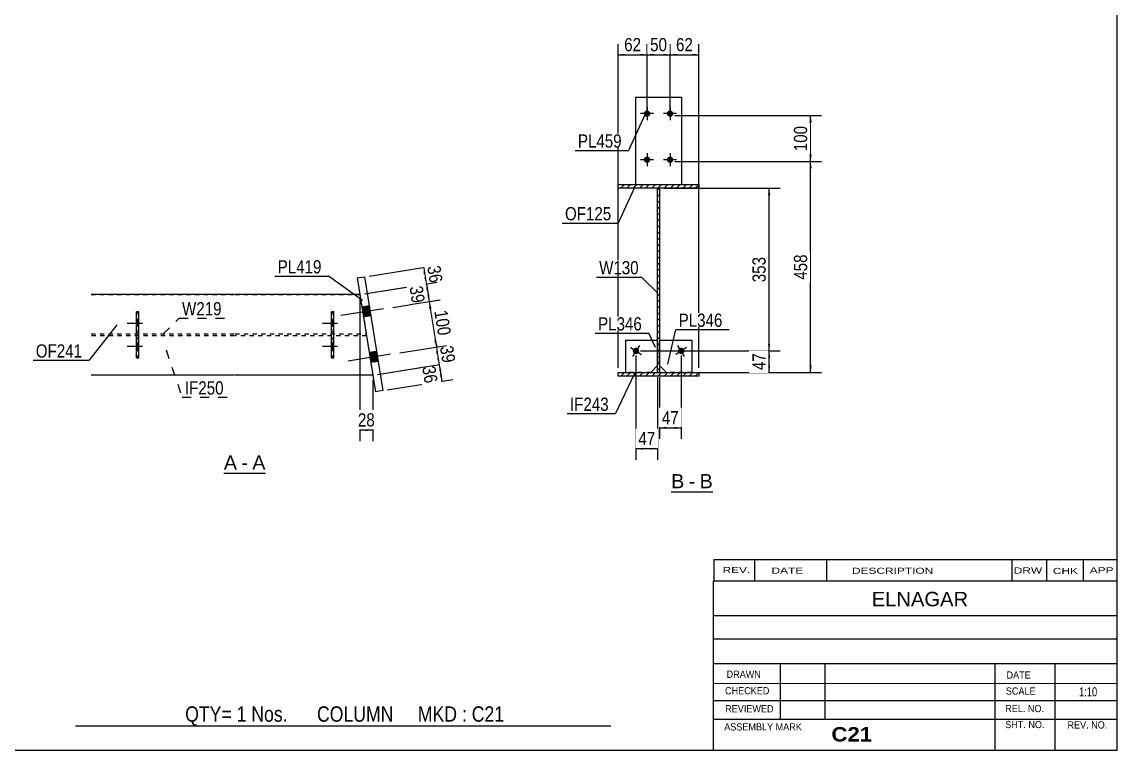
# Model space of a CAD drawing. Header units: millimetres. Extents: x -328 to 75, y -175 to 102.
# Drawn here: x -162.8 to 75, y -175.1 to -17 of the extents above; entities that cross this region are included whole.
import ezdxf

# ---------------------------------------------------------------- set-up
doc = ezdxf.new("R2010")
doc.units = ezdxf.units.MM
doc.linetypes.add('DXK_LINE_DOT1', pattern=[1.8814, 0.9407, -0.9407])
doc.linetypes.add('DXK_LINE_DOT2', pattern=[3.9198, 1.9599, -1.9599])
doc.styles.add('Arial', font='ARIAL.TTF', dxfattribs={"height": 0.2})
doc.styles.add('Arial Bold', font='ARIALBD.TTF', dxfattribs={"height": 0.2})
doc.styles.add('Arial Narrow', font='ARIALN.TTF', dxfattribs={"height": 0.2})

# ---------------------------------------------------------------- blocks, each defined once
blk = doc.blocks.new('Unknown-627316979-1209')
at = {"color": 5, "linetype": 'Continuous'}
for p, q in [((74.98, -175.09), (74.98, 101.91)), ((-325.02, -175.09), (74.98, -175.09))]:
    blk.add_line(p, q, dxfattribs=at)
blk = doc.blocks.new('Unknown-627316979-12 - 1853')
at = {"color": 7, "linetype": 'Continuous'}
blk.add_line((-118.92, -114.94), (-109.89, -114.94), dxfattribs=at)
at = {"color": 0, "linetype": 'Continuous'}
blk.add_wipeout([(-116.08, -114.19), (-116.08, -110.99), (-118.92, -110.99), (-118.92, -114.19)], dxfattribs=at)
blk.add_wipeout([(-113.7, -114.19), (-113.7, -110.99), (-115.12, -110.99), (-115.12, -114.19)], dxfattribs=at)
at = {"color": 96, "linetype": 'Continuous', "style": 'Arial'}
blk.add_text('A', height=3.06, dxfattribs=at).set_placement((-118.92, -114.19))
at = {"color": 0, "linetype": 'Continuous'}
blk.add_wipeout([(-109.89, -114.19), (-109.89, -110.99), (-112.74, -110.99), (-112.74, -114.19)], dxfattribs=at)
at = {"color": 96, "linetype": 'Continuous', "style": 'Arial'}
for s, p in [('A', (-112.74, -114.19)), ('-', (-115.12, -114.19))]:
    blk.add_text(s, height=3.06, dxfattribs=at).set_placement(p)
blk = doc.blocks.new('Unknown-627316979-13 - 2004')
at = {"color": 7, "linetype": 'Continuous'}
blk.add_line((-21.82, -118.99), (-12.79, -118.99), dxfattribs=at)
at = {"color": 0, "linetype": 'Continuous'}
blk.add_wipeout([(-18.98, -118.24), (-18.98, -115.04), (-21.82, -115.04), (-21.82, -118.24)], dxfattribs=at)
blk.add_wipeout([(-16.59, -118.24), (-16.59, -115.04), (-18.02, -115.04), (-18.02, -118.24)], dxfattribs=at)
at = {"color": 96, "linetype": 'Continuous', "style": 'Arial'}
blk.add_text('B', height=3.06, dxfattribs=at).set_placement((-21.82, -118.24))
at = {"color": 0, "linetype": 'Continuous'}
blk.add_wipeout([(-12.79, -118.24), (-12.79, -115.04), (-15.63, -115.04), (-15.63, -118.24)], dxfattribs=at)
at = {"color": 96, "linetype": 'Continuous', "style": 'Arial'}
for s, p in [('B', (-15.63, -118.24)), ('-', (-18.02, -118.24))]:
    blk.add_text(s, height=3.06, dxfattribs=at).set_placement(p)
blk = doc.blocks.new('Bolt-627316979-1857 - 1853')
at = {"linetype": 'Continuous'}
for points in [[(-137.37, -83.15), (-137.37, -81.75), (-137.87, -81.75), (-137.87, -83.15)], [(-137.37, -88.15), (-137.37, -86.75), (-137.87, -86.75), (-137.87, -88.15)]]:
    blk.add_hatch(color=3, dxfattribs=at).paths.add_polyline_path(points)
at = {"color": 3, "linetype": 'Continuous'}
for p, q in [((-136.57, -82.45), (-139.87, -82.45)), ((-137.37, -81.75), (-137.87, -81.75)), ((-137.37, -83.15), (-137.87, -83.15)), ((-136.57, -87.45), (-139.87, -87.45)), ((-137.37, -86.75), (-137.87, -86.75)), ((-137.37, -88.15), (-137.87, -88.15))]:
    blk.add_line(p, q, dxfattribs=at)
blk = doc.blocks.new('Bolt-627316979-1867 - 1853')
at = {"linetype": 'Continuous'}
for points in [[(-88.94, -78.92), (-88.6, -81.09), (-87.02, -80.84), (-87.36, -78.67)], [(-88.94, -78.92), (-88.6, -81.09), (-87.02, -80.84), (-87.36, -78.67)], [(-88.94, -78.92), (-88.6, -81.09), (-87.02, -80.84), (-87.36, -78.67)], [(-88.94, -78.92), (-88.6, -81.09), (-87.02, -80.84), (-87.36, -78.67)], [(-87.37, -88.8), (-87.03, -90.97), (-85.45, -90.72), (-85.79, -88.55)], [(-87.37, -88.8), (-87.03, -90.97), (-85.45, -90.72), (-85.79, -88.55)], [(-87.37, -88.8), (-87.03, -90.97), (-85.45, -90.72), (-85.79, -88.55)], [(-87.37, -88.8), (-87.03, -90.97), (-85.45, -90.72), (-85.79, -88.55)]]:
    blk.add_hatch(color=3, dxfattribs=at).paths.add_polyline_path(points)
at = {"color": 3, "linetype": 'Continuous'}
for p, q in [((-84.28, -79.3), (-93.51, -80.76)), ((-84.28, -79.3), (-93.51, -80.76)), ((-84.28, -79.3), (-93.51, -80.76)), ((-84.28, -79.3), (-93.51, -80.76)), ((-87.36, -78.67), (-88.94, -78.92)), ((-87.36, -78.67), (-88.94, -78.92)), ((-87.36, -78.67), (-88.94, -78.92)), ((-87.36, -78.67), (-88.94, -78.92)), ((-87.02, -80.84), (-88.6, -81.09)), ((-87.02, -80.84), (-88.6, -81.09)), ((-87.02, -80.84), (-88.6, -81.09)), ((-87.02, -80.84), (-88.6, -81.09)), ((-82.71, -89.17), (-91.94, -90.64)), ((-82.71, -89.17), (-91.94, -90.64)), ((-82.71, -89.17), (-91.94, -90.64)), ((-82.71, -89.17), (-91.94, -90.64)), ((-85.79, -88.55), (-87.37, -88.8)), ((-85.79, -88.55), (-87.37, -88.8)), ((-85.79, -88.55), (-87.37, -88.8)), ((-85.79, -88.55), (-87.37, -88.8)), ((-85.45, -90.72), (-87.03, -90.97)), ((-85.45, -90.72), (-87.03, -90.97)), ((-85.45, -90.72), (-87.03, -90.97)), ((-85.45, -90.72), (-87.03, -90.97))]:
    blk.add_line(p, q, dxfattribs=at)
blk = doc.blocks.new('Part-627316979-1871 - 1853')
at = {"linetype": 'Continuous'}
h = blk.add_hatch(dxfattribs=at)
h.set_pattern_fill('', scale=0.3, style=0, pattern_type=0)
h.set_pattern_definition([(45, (-137.3667, -79.9465), (-0.67352, 0.67352), [])])
h.paths.add_polyline_path([(-137.37, -89.95), (-137.37, -79.95), (-137.87, -79.95), (-137.87, -89.95)])
at = {"color": 7, "linetype": 'DXK_LINE_DOT1'}
for p, q in [((-137.37, -79.95), (-137.87, -79.95)), ((-137.87, -79.95), (-137.87, -89.95)), ((-137.37, -89.95), (-137.37, -79.95)), ((-137.87, -89.95), (-137.37, -89.95))]:
    blk.add_line(p, q, dxfattribs=at)
at = {"color": 2, "linetype": 'Continuous'}
for p, q in [((-137.87, -89.95), (-137.87, -79.95)), ((-137.37, -79.95), (-137.87, -79.95)), ((-137.37, -89.95), (-137.37, -79.95)), ((-137.87, -89.95), (-137.37, -89.95))]:
    blk.add_line(p, q, dxfattribs=at)
blk = doc.blocks.new('Part-627316979-1885 - 1853')
at = {"color": 2, "linetype": 'Continuous'}
for p, q in [((-89.95, -72.6), (-88.37, -72.35)), ((-89.95, -72.6), (-86.02, -97.29)), ((-88.37, -72.35), (-84.44, -97.04)), ((-84.44, -97.04), (-86.02, -97.29))]:
    blk.add_line(p, q, dxfattribs=at)
blk = doc.blocks.new('Part-627316979-1890 - 1853')
at = {"color": 7, "linetype": 'DXK_LINE_DOT1'}
for p, q in [((-147.69, -76.2), (-116.57, -76.2)), ((-116.47, -76.2), (-89.37, -76.2)), ((-89.37, -76.2), (-86.59, -93.7)), ((-116.57, -93.7), (-147.69, -93.7)), ((-86.59, -93.7), (-116.47, -93.7))]:
    blk.add_line(p, q, dxfattribs=at)
blk = doc.blocks.new('Part-627316979-1897 - 1853')
at = {"color": 7, "linetype": 'DXK_LINE_DOT1'}
for p, q in [((-147.69, -84.75), (-116.57, -84.75)), ((-116.57, -85.15), (-147.69, -85.15)), ((-116.47, -84.75), (-88.02, -84.75)), ((-87.95, -85.15), (-116.47, -85.15))]:
    blk.add_line(p, q, dxfattribs=at)
blk = doc.blocks.new('Part-627316979-1902 - 1853')
at = {"color": 2, "linetype": 'Continuous'}
for p, q in [((-116.57, -76.2), (-147.69, -76.2)), ((-89.37, -76.2), (-116.47, -76.2)), ((-116.57, -93.7), (-147.69, -93.7)), ((-86.59, -93.7), (-116.47, -93.7))]:
    blk.add_line(p, q, dxfattribs=at)
blk = doc.blocks.new('Part-627316979-3347 - 1853')
at = {"linetype": 'Continuous'}
h = blk.add_hatch(dxfattribs=at)
h.set_pattern_fill('', scale=0.3, style=0, pattern_type=0)
h.set_pattern_definition([(45, (-95.0167, -79.9465), (-0.67352, 0.67352), [])])
h.paths.add_polyline_path([(-95.02, -89.95), (-95.02, -79.95), (-95.52, -79.95), (-95.52, -89.95)])
at = {"color": 7, "linetype": 'DXK_LINE_DOT1'}
for p, q in [((-95.02, -79.95), (-95.52, -79.95)), ((-95.52, -79.95), (-95.52, -89.95)), ((-95.02, -89.95), (-95.02, -79.95)), ((-95.52, -89.95), (-95.02, -89.95))]:
    blk.add_line(p, q, dxfattribs=at)
at = {"color": 2, "linetype": 'Continuous'}
for p, q in [((-95.52, -89.95), (-95.52, -79.95)), ((-95.02, -79.95), (-95.52, -79.95)), ((-95.02, -89.95), (-95.02, -79.95)), ((-95.52, -89.95), (-95.02, -89.95))]:
    blk.add_line(p, q, dxfattribs=at)
blk = doc.blocks.new('Bolt-627316979-3349 - 1853')
at = {"linetype": 'Continuous'}
for points in [[(-95.02, -83.15), (-95.02, -81.75), (-95.52, -81.75), (-95.52, -83.15)], [(-95.02, -88.15), (-95.02, -86.75), (-95.52, -86.75), (-95.52, -88.15)]]:
    blk.add_hatch(color=3, dxfattribs=at).paths.add_polyline_path(points)
at = {"color": 3, "linetype": 'Continuous'}
for p, q in [((-94.22, -82.45), (-97.52, -82.45)), ((-95.02, -81.75), (-95.52, -81.75)), ((-95.02, -83.15), (-95.52, -83.15)), ((-94.22, -87.45), (-97.52, -87.45)), ((-95.02, -86.75), (-95.52, -86.75)), ((-95.02, -88.15), (-95.52, -88.15))]:
    blk.add_line(p, q, dxfattribs=at)
blk = doc.blocks.new('Part-627316979-2024 - 2004')
at = {"linetype": 'Continuous'}
h = blk.add_hatch(dxfattribs=at)
h.set_pattern_fill('', scale=0.3, style=0, pattern_type=0)
h.set_pattern_definition([(45, (-24.3523, -53.1248), (-0.67352, 0.67352), [])])
h.paths.add_polyline_path([(-24.35, -93.12), (-24.35, -53.12), (-24.75, -53.12), (-24.75, -93.12)])
at = {"color": 2, "linetype": 'Continuous'}
for p, q in [((-24.75, -93.12), (-24.75, -53.12)), ((-24.75, -53.12), (-24.35, -53.12)), ((-24.35, -53.12), (-24.35, -93.12)), ((-24.35, -93.12), (-24.75, -93.12))]:
    blk.add_line(p, q, dxfattribs=at)
blk = doc.blocks.new('Bolt-627316979-2014 - 2004')
at = {"linetype": 'Continuous'}
for points in [[(-26.35, -36.92, -1), (-27.75, -36.92, -1)], [(-21.35, -36.92, -1), (-22.75, -36.92, -1)], [(-26.35, -46.92, -1), (-27.75, -46.92, -1)], [(-21.35, -46.92, -1), (-22.75, -46.92, -1)]]:
    blk.add_hatch(color=3, dxfattribs=at).paths.add_polyline_path(points)
at = {"color": 3, "linetype": 'Continuous'}
for p, q in [((-27.05, -35.52), (-27.05, -38.32)), ((-22.05, -35.52), (-22.05, -38.32)), ((-25.65, -36.92), (-28.45, -36.92)), ((-20.65, -36.92), (-23.45, -36.92)), ((-25.65, -46.92), (-28.45, -46.92)), ((-27.05, -45.52), (-27.05, -48.32)), ((-20.65, -46.92), (-23.45, -46.92)), ((-22.05, -45.52), (-22.05, -48.32))]:
    blk.add_line(p, q, dxfattribs=at)
blk = doc.blocks.new('Bolt-627316979-2012 - 2004')
at = {"linetype": 'Continuous'}
blk.add_hatch(color=3, dxfattribs=at).paths.add_polyline_path([(-19.28, -89.02, -1), (-20.03, -87.83, -1)])
at = {"color": 3, "linetype": 'Continuous'}
for p, q in [((-18.47, -87.67), (-20.83, -89.18)), ((-18.9, -89.61), (-20.4, -87.24))]:
    blk.add_line(p, q, dxfattribs=at)
blk = doc.blocks.new('Bolt-627316979-2013 - 2004')
at = {"linetype": 'Continuous'}
blk.add_hatch(color=3, dxfattribs=at).paths.add_polyline_path([(-29.08, -87.83, -1), (-29.83, -89.02, -1)])
at = {"color": 3, "linetype": 'Continuous'}
for p, q in [((-30.63, -87.67), (-28.27, -89.18)), ((-28.7, -87.24), (-30.2, -89.61))]:
    blk.add_line(p, q, dxfattribs=at)
blk = doc.blocks.new('Part-627316979-2051 - 2004')
at = {"color": 2, "linetype": 'Continuous'}
for p, q in [((-24.35, -86.12), (-17.35, -86.12)), ((-17.35, -86.12), (-17.35, -93.12)), ((-22.85, -93.12), (-24.35, -91.62))]:
    blk.add_line(p, q, dxfattribs=at)
at = {"color": 7, "linetype": 'DXK_LINE_DOT1'}
for p, q in [((-24.35, -91.62), (-24.35, -86.12)), ((-17.35, -93.12), (-22.85, -93.12))]:
    blk.add_line(p, q, dxfattribs=at)
blk = doc.blocks.new('Part-627316979-2056 - 2004')
at = {"color": 2, "linetype": 'Continuous'}
for p, q in [((-31.75, -86.12), (-24.75, -86.12)), ((-31.75, -86.12), (-31.75, -93.12)), ((-24.75, -91.62), (-26.25, -93.12))]:
    blk.add_line(p, q, dxfattribs=at)
at = {"color": 7, "linetype": 'DXK_LINE_DOT1'}
for p, q in [((-24.75, -86.12), (-24.75, -91.62)), ((-26.25, -93.12), (-31.75, -93.12))]:
    blk.add_line(p, q, dxfattribs=at)
blk = doc.blocks.new('Part-627316979-2061 - 2004')
at = {"color": 2, "linetype": 'Continuous'}
for p, q in [((-29.55, -33.32), (-19.55, -33.32)), ((-29.55, -33.32), (-29.55, -52.32)), ((-19.55, -33.32), (-19.55, -52.32))]:
    blk.add_line(p, q, dxfattribs=at)
at = {"color": 7, "linetype": 'DXK_LINE_DOT1'}
blk.add_line((-29.55, -52.32), (-19.55, -52.32), dxfattribs=at)
blk = doc.blocks.new('Part-627316979-2073 - 2004')
at = {"linetype": 'Continuous'}
h = blk.add_hatch(dxfattribs=at)
h.set_pattern_fill('', scale=0.3, style=0, pattern_type=0)
h.set_pattern_definition([(45, (-15.8023, -93.1248), (-0.67352, 0.67352), [])])
h.paths.add_polyline_path([(-15.8, -93.92), (-15.8, -93.12), (-33.3, -93.12), (-33.3, -93.92)])
at = {"color": 2, "linetype": 'Continuous'}
for p, q in [((-33.3, -93.92), (-33.3, -93.12)), ((-33.3, -93.12), (-15.8, -93.12)), ((-15.8, -93.92), (-33.3, -93.92)), ((-15.8, -93.12), (-15.8, -93.92))]:
    blk.add_line(p, q, dxfattribs=at)
blk = doc.blocks.new('Part-627316979-2081 - 2004')
at = {"linetype": 'Continuous'}
h = blk.add_hatch(dxfattribs=at)
h.set_pattern_fill('', scale=0.3, style=0, pattern_type=0)
h.set_pattern_definition([(45, (-15.8023, -52.3248), (-0.67352, 0.67352), [])])
h.paths.add_polyline_path([(-15.8, -53.12), (-15.8, -52.32), (-33.3, -52.32), (-33.3, -53.12)])
at = {"color": 2, "linetype": 'Continuous'}
for p, q in [((-33.3, -53.12), (-33.3, -52.32)), ((-33.3, -52.32), (-15.8, -52.32)), ((-15.8, -53.12), (-33.3, -53.12)), ((-15.8, -52.32), (-15.8, -53.12))]:
    blk.add_line(p, q, dxfattribs=at)
blk = doc.blocks.new('StraightDimension-627316979-1913 - 1853')
at = {"linetype": 'Continuous'}
for points in [[(-72.18, -92.92), (-72.17, -91.4), (-71.68, -92.84)], [(-71.58, -93.48), (-71.59, -95), (-72.08, -93.56)]]:
    blk.add_hatch(color=7, dxfattribs=at).paths.add_polyline_path(points)
at = {"color": 7, "linetype": 'Continuous'}
for p, q in [((-85.6, -93.54), (-69.8, -91.03)), ((-72.17, -91.4), (-71.59, -95)), ((-83.45, -96.88), (-69.22, -94.62))]:
    blk.add_line(p, q, dxfattribs=at)
at = {"color": 0}
blk.add_wipeout([(-75.8, -96.28), (-71.65, -95.62), (-72.41, -90.83), (-76.56, -91.49)], dxfattribs=at)
at = {"color": 3, "style": 'Arial Narrow'}
blk.add_text('36', height=2.863, rotation=-80.9647, dxfattribs=at).set_placement((-75.87, -91.98))
blk = doc.blocks.new('StraightDimension-627316979-1936 - 1853')
at = {"linetype": 'Continuous'}
for points in [[(-72.78, -89.11), (-72.77, -87.59), (-72.29, -89.03)], [(-72.16, -89.88), (-72.17, -91.4), (-72.65, -89.96)]]:
    blk.add_hatch(color=7, dxfattribs=at).paths.add_polyline_path(points)
at = {"color": 7, "linetype": 'Continuous'}
for p, q in [((-80.68, -88.85), (-70.55, -87.24)), ((-72.77, -87.59), (-72.17, -91.4)), ((-85.6, -93.54), (-69.94, -91.05))]:
    blk.add_line(p, q, dxfattribs=at)
at = {"color": 0}
blk.add_wipeout([(-71.94, -91.87), (-67.79, -91.21), (-68.55, -86.42), (-72.7, -87.08)], dxfattribs=at)
at = {"color": 3, "style": 'Arial Narrow'}
blk.add_text('39', height=2.863, rotation=-80.9647, dxfattribs=at).set_placement((-72.02, -87.57))
blk = doc.blocks.new('StraightDimension-627316979-1955 - 1853')
at = {"linetype": 'Continuous'}
for points in [[(-75.53, -71.83), (-75.52, -70.31), (-75.04, -71.75)], [(-74.94, -72.38), (-74.95, -73.9), (-75.43, -72.46)]]:
    blk.add_hatch(color=7, dxfattribs=at).paths.add_polyline_path(points)
at = {"color": 7, "linetype": 'Continuous'}
for p, q in [((-87.38, -72.19), (-73.3, -69.95)), ((-75.52, -70.31), (-74.95, -73.9)), ((-88.39, -76.04), (-72.73, -73.55))]:
    blk.add_line(p, q, dxfattribs=at)
at = {"color": 0}
blk.add_wipeout([(-74.71, -74.48), (-70.56, -73.82), (-71.32, -69.02), (-75.47, -69.68)], dxfattribs=at)
at = {"color": 3, "style": 'Arial Narrow'}
blk.add_text('36', height=2.863, rotation=-80.9647, dxfattribs=at).set_placement((-74.78, -70.18))
blk = doc.blocks.new('StraightDimension-627316979-1979 - 1853')
at = {"linetype": 'Continuous'}
for points in [[(-74.96, -75.42), (-74.95, -73.9), (-74.47, -75.34)], [(-74.33, -76.19), (-74.34, -77.71), (-74.83, -76.27)]]:
    blk.add_hatch(color=7, dxfattribs=at).paths.add_polyline_path(points)
at = {"color": 7, "linetype": 'Continuous'}
for p, q in [((-88.39, -76.04), (-72.58, -73.53)), ((-74.95, -73.9), (-74.34, -77.71)), ((-82.25, -78.97), (-71.97, -77.34))]:
    blk.add_line(p, q, dxfattribs=at)
at = {"color": 0}
blk.add_wipeout([(-78.56, -78.89), (-74.41, -78.23), (-75.18, -73.43), (-79.32, -74.09)], dxfattribs=at)
at = {"color": 3, "style": 'Arial Narrow'}
blk.add_text('39', height=2.863, rotation=-80.9647, dxfattribs=at).set_placement((-78.64, -74.59))
blk = doc.blocks.new('StraightDimension-627316979-3165 - 1853')
at = {"linetype": 'Continuous'}
for points in [[(-74.35, -79.24), (-74.34, -77.71), (-73.86, -79.16)], [(-72.76, -86.07), (-72.77, -87.59), (-73.26, -86.15)]]:
    blk.add_hatch(color=7, dxfattribs=at).paths.add_polyline_path(points)
at = {"color": 7, "linetype": 'Continuous'}
for p, q in [((-82.25, -78.97), (-72.12, -77.36)), ((-74.34, -77.71), (-72.77, -87.59)), ((-80.68, -88.85), (-70.55, -87.24))]:
    blk.add_line(p, q, dxfattribs=at)
at = {"color": 0}
blk.add_wipeout([(-72.88, -85.93), (-68.74, -85.27), (-69.79, -78.67), (-73.93, -79.33)], dxfattribs=at)
at = {"color": 3, "style": 'Arial Narrow'}
blk.add_text('100', height=2.863, rotation=-80.9647, dxfattribs=at).set_placement((-73.25, -79.83))
blk = doc.blocks.new('StraightDimension-627316979-4795 - 1853')
at = {"linetype": 'Continuous'}
for points in [[(-87.87, -105.84), (-89.37, -105.59), (-87.87, -105.34)], [(-88.09, -105.34), (-86.59, -105.59), (-88.09, -105.84)]]:
    blk.add_hatch(color=7, dxfattribs=at).paths.add_polyline_path(points)
at = {"color": 7, "linetype": 'Continuous'}
for p, q in [((-89.37, -77.2), (-89.37, -107.99)), ((-86.59, -94.7), (-86.59, -107.99)), ((-89.37, -105.59), (-86.59, -105.59))]:
    blk.add_line(p, q, dxfattribs=at)
at = {"color": 0}
blk.add_wipeout([(-85.56, -105.44), (-85.56, -101.24), (-90.41, -101.24), (-90.41, -105.44)], dxfattribs=at)
at = {"color": 3, "style": 'Arial Narrow'}
blk.add_text('28', height=2.863, dxfattribs=at).set_placement((-89.81, -104.84))
blk = doc.blocks.new('StraightDimension-627316979-2105 - 2004')
at = {"linetype": 'Continuous'}
for points in [[(-20.55, -24.37), (-22.05, -24.12), (-20.55, -23.87)], [(-17.3, -23.87), (-15.8, -24.12), (-17.3, -24.37)]]:
    blk.add_hatch(color=7, dxfattribs=at).paths.add_polyline_path(points)
at = {"color": 7, "linetype": 'Continuous'}
for p, q in [((-22.05, -36.32), (-22.05, -21.87)), ((-15.8, -92.12), (-15.8, -21.87)), ((-22.05, -24.12), (-15.8, -24.12))]:
    blk.add_line(p, q, dxfattribs=at)
at = {"color": 0}
blk.add_wipeout([(-16.5, -23.97), (-16.5, -19.77), (-21.36, -19.77), (-21.36, -23.97)], dxfattribs=at)
at = {"color": 3, "style": 'Arial Narrow'}
blk.add_text('62', height=2.863, dxfattribs=at).set_placement((-20.76, -23.37))
blk = doc.blocks.new('StraightDimension-627316979-2116 - 2004')
at = {"linetype": 'Continuous'}
for points in [[(-27.95, -109.89), (-29.45, -109.64), (-27.95, -109.39)], [(-26.25, -109.39), (-24.75, -109.64), (-26.25, -109.89)]]:
    blk.add_hatch(color=7, dxfattribs=at).paths.add_polyline_path(points)
at = {"color": 7, "linetype": 'Continuous'}
for p, q in [((-29.45, -89.42), (-29.45, -112.04)), ((-24.75, -94.12), (-24.75, -112.04)), ((-29.45, -109.64), (-24.75, -109.64))]:
    blk.add_line(p, q, dxfattribs=at)
at = {"color": 0}
blk.add_wipeout([(-24.67, -109.49), (-24.67, -105.29), (-29.53, -105.29), (-29.53, -109.49)], dxfattribs=at)
at = {"color": 3, "style": 'Arial Narrow'}
blk.add_text('47', height=2.863, dxfattribs=at).set_placement((-28.93, -108.89))
blk = doc.blocks.new('StraightDimension-627316979-2133 - 2004')
at = {"linetype": 'Continuous'}
for points in [[(-22.85, -105.37), (-24.35, -105.12), (-22.85, -104.87)], [(-21.15, -104.87), (-19.65, -105.12), (-21.15, -105.37)]]:
    blk.add_hatch(color=7, dxfattribs=at).paths.add_polyline_path(points)
at = {"color": 7, "linetype": 'Continuous'}
for p, q in [((-19.65, -89.42), (-19.65, -107.52)), ((-24.35, -94.12), (-24.35, -107.52)), ((-24.35, -105.12), (-19.65, -105.12))]:
    blk.add_line(p, q, dxfattribs=at)
at = {"color": 0}
blk.add_wipeout([(-19.57, -104.97), (-19.57, -100.77), (-24.43, -100.77), (-24.43, -104.97)], dxfattribs=at)
at = {"color": 3, "style": 'Arial Narrow'}
blk.add_text('47', height=2.863, dxfattribs=at).set_placement((-23.83, -104.37))
blk = doc.blocks.new('StraightDimension-627316979-2149 - 2004')
at = {"linetype": 'Continuous'}
for points in [[(8.2, -48.82), (8.45, -47.32), (8.7, -48.82)], [(8.7, -91.62), (8.45, -93.12), (8.2, -91.62)]]:
    blk.add_hatch(color=7, dxfattribs=at).paths.add_polyline_path(points)
at = {"color": 7, "linetype": 'Continuous'}
for p, q in [((-21.05, -47.32), (10.85, -47.32)), ((8.45, -93.12), (8.45, -47.32)), ((-14.8, -93.12), (10.85, -93.12))]:
    blk.add_line(p, q, dxfattribs=at)
at = {"color": 0}
blk.add_wipeout([(8.3, -66.88), (4.1, -66.88), (4.1, -73.57), (8.3, -73.57)], dxfattribs=at)
at = {"color": 3, "style": 'Arial Narrow'}
blk.add_text('458', height=2.863, rotation=90.0002, dxfattribs=at).set_placement((7.7, -72.97))
blk = doc.blocks.new('StraightDimension-627316979-2085 - 2004')
at = {"linetype": 'Continuous'}
for points in [[(-31.8, -24.37), (-33.3, -24.12), (-31.8, -23.87)], [(-28.55, -23.87), (-27.05, -24.12), (-28.55, -24.37)]]:
    blk.add_hatch(color=7, dxfattribs=at).paths.add_polyline_path(points)
at = {"color": 7, "linetype": 'Continuous'}
for p, q in [((-33.3, -92.12), (-33.3, -21.87)), ((-27.05, -36.32), (-27.05, -21.87)), ((-33.3, -24.12), (-27.05, -24.12))]:
    blk.add_line(p, q, dxfattribs=at)
at = {"color": 0}
blk.add_wipeout([(-27.75, -23.97), (-27.75, -19.77), (-32.61, -19.77), (-32.61, -23.97)], dxfattribs=at)
at = {"color": 3, "style": 'Arial Narrow'}
blk.add_text('62', height=2.863, dxfattribs=at).set_placement((-32.01, -23.37))
blk = doc.blocks.new('StraightDimension-627316979-2159 - 2004')
at = {"linetype": 'Continuous'}
for points in [[(8.2, -38.82), (8.45, -37.32), (8.7, -38.82)], [(8.7, -45.82), (8.45, -47.32), (8.2, -45.82)]]:
    blk.add_hatch(color=7, dxfattribs=at).paths.add_polyline_path(points)
at = {"color": 7, "linetype": 'Continuous'}
for p, q in [((-21.05, -37.32), (10.85, -37.32)), ((8.45, -47.32), (8.45, -37.32)), ((-21.05, -47.32), (10.85, -47.32))]:
    blk.add_line(p, q, dxfattribs=at)
at = {"color": 0}
blk.add_wipeout([(8.3, -38.98), (4.1, -38.98), (4.1, -45.67), (8.3, -45.67)], dxfattribs=at)
at = {"color": 3, "style": 'Arial Narrow'}
blk.add_text('100', height=2.863, rotation=90.0002, dxfattribs=at).set_placement((7.7, -45.07))
blk = doc.blocks.new('StraightDimension-627316979-2095 - 2004')
at = {"linetype": 'Continuous'}
for points in [[(-25.55, -24.37), (-27.05, -24.12), (-25.55, -23.87)], [(-23.55, -23.87), (-22.05, -24.12), (-23.55, -24.37)]]:
    blk.add_hatch(color=7, dxfattribs=at).paths.add_polyline_path(points)
at = {"color": 7, "linetype": 'Continuous'}
for p, q in [((-27.05, -36.32), (-27.05, -21.87)), ((-22.05, -36.32), (-22.05, -21.87)), ((-27.05, -24.12), (-22.05, -24.12))]:
    blk.add_line(p, q, dxfattribs=at)
at = {"color": 0}
blk.add_wipeout([(-22.12, -23.97), (-22.12, -19.77), (-26.98, -19.77), (-26.98, -23.97)], dxfattribs=at)
at = {"color": 3, "style": 'Arial Narrow'}
blk.add_text('50', height=2.863, dxfattribs=at).set_placement((-26.38, -23.37))
blk = doc.blocks.new('StraightDimension-627316979-2170 - 2004')
at = {"linetype": 'Continuous'}
for points in [[(-0.8, -54.62), (-0.55, -53.12), (-0.3, -54.62)], [(-0.3, -86.92), (-0.55, -88.42), (-0.8, -86.92)]]:
    blk.add_hatch(color=7, dxfattribs=at).paths.add_polyline_path(points)
at = {"color": 7, "linetype": 'Continuous'}
for p, q in [((-23.35, -53.12), (1.85, -53.12)), ((-0.55, -88.42), (-0.55, -53.12)), ((-28.45, -88.42), (1.85, -88.42))]:
    blk.add_line(p, q, dxfattribs=at)
at = {"color": 0}
blk.add_wipeout([(-0.7, -67.43), (-4.9, -67.43), (-4.9, -74.12), (-0.7, -74.12)], dxfattribs=at)
at = {"color": 3, "style": 'Arial Narrow'}
blk.add_text('353', height=2.863, rotation=90.0002, dxfattribs=at).set_placement((-1.3, -73.52))
blk = doc.blocks.new('StraightDimension-627316979-2186 - 2004')
at = {"linetype": 'Continuous'}
for points in [[(-0.8, -89.92), (-0.55, -88.42), (-0.3, -89.92)], [(-0.3, -91.62), (-0.55, -93.12), (-0.8, -91.62)]]:
    blk.add_hatch(color=7, dxfattribs=at).paths.add_polyline_path(points)
at = {"color": 7, "linetype": 'Continuous'}
for p, q in [((-28.45, -88.42), (1.85, -88.42)), ((-0.55, -93.12), (-0.55, -88.42)), ((-23.35, -93.12), (1.85, -93.12))]:
    blk.add_line(p, q, dxfattribs=at)
at = {"color": 0}
blk.add_wipeout([(-0.7, -88.35), (-4.9, -88.35), (-4.9, -93.2), (-0.7, -93.2)], dxfattribs=at)
at = {"color": 3, "style": 'Arial Narrow'}
blk.add_text('47', height=2.863, rotation=90.0002, dxfattribs=at).set_placement((-1.3, -92.6))
blk = doc.blocks.new('CBS_CALLOFF-627316979-4827')
at = {"color": 7, "linetype": 'Continuous'}
blk.add_line((-151.14, -169.82), (-34.91, -169.84), dxfattribs=at)
at = {"color": 3, "linetype": 'Continuous', "style": 'Arial Narrow'}
blk.add_text('QTY= 1 Nos.      COLUMN     MKD : C21', height=3.3405, dxfattribs=at).set_placement((-127.31, -168.93))
blk = doc.blocks.new('CBS_NAME_BLOG-627316979-4828')
at = {"color": 7, "linetype": 'Continuous'}
for p, q in [((-12.61, -138.34), (74.91, -138.34)), ((-12.61, -175.05), (-12.61, -138.34)), ((-12.61, -145.88), (74.91, -145.88)), ((-12.53, -150.93), (74.98, -150.93)), ((-12.61, -156.3), (74.91, -156.3)), ((1.92, -168.41), (1.92, -156.31)), ((11.6, -168.38), (11.6, -156.31)), ((48.52, -175.05), (48.52, -156.32)), ((61.57, -175.05), (61.57, -156.31)), ((-12.6, -160.6), (74.98, -160.58)), ((-12.61, -164.35), (74.91, -164.35)), ((-12.61, -168.39), (74.91, -168.39)), ((-12.61, -175.09), (74.98, -175.09))]:
    blk.add_line(p, q, dxfattribs=at)
at = {"color": 3, "linetype": 'Continuous', "style": 'Arial'}
blk.add_text('ELNAGAR', height=3.133, dxfattribs=at).set_placement((21.72, -143.87))
at = {"color": 3, "linetype": 'Continuous'}
for s, height, style, width, p in [('DRAWN', 1.566, 'Arial', 0.9, (-9.78, -159.41)), ('DATE', 1.566, 'Arial', 0.9, (50.99, -159.57)), ('CHECKED', 1.566, 'Arial', 0.9, (-10.12, -162.98)), ('SCALE', 1.566, 'Arial', 0.9, (50.84, -163.05)), ('1:10', 1.957, 'Arial Narrow', 0.9, (66.73, -163.41)), ('REVIEWED', 1.566, 'Arial', 0.9, (-10.09, -166.9)), ('REL. NO.', 1.566, 'Arial', 0.9, (50.7, -166.85)), ('SHT. NO.', 1.566, 'Arial', 0.9, (50.69, -170.32)), ('ASSEMBLY MARK', 1.5663, 'Arial', 0.9, (-10.3, -170.83)), ('C21', 3.131, 'Arial Bold', 1.1, (12.97, -173.23)), ('REV. NO.', 1.566, 'Arial', 0.9, (64.22, -170.41))]:
    blk.add_text(s, height=height, dxfattribs=dict(at, style=style, width=width)).set_placement(p)
blk = doc.blocks.new('CBS_REVISION-627316979-4829')
at = {"color": 7, "linetype": 'Continuous'}
for p, q in [((-12.52, -133.71), (74.98, -133.71)), ((-12.52, -133.71), (-12.52, -138.34)), ((-3.73, -133.71), (-3.73, -138.34)), ((11.87, -133.71), (11.87, -138.28)), ((52.12, -133.71), (52.12, -138.34)), ((59.67, -133.71), (59.67, -138.34)), ((67.61, -133.71), (67.61, -138.34)), ((-12.52, -138.34), (74.97, -138.34))]:
    blk.add_line(p, q, dxfattribs=at)
at = {"color": 7, "style": 'Arial Narrow', "width": 1.7}
for s, height, p in [('REV.', 1.326, (-10.66, -136.66)), ('DATE', 1.326, (-0.04, -136.78)), ('DESCRIPTION', 1.3257, (17.44, -136.83)), ('DRW', 1.326, (52.55, -136.77)), ('APP', 1.326, (69.04, -136.71)), ('CHK', 1.326, (61.04, -136.86))]:
    blk.add_text(s, height=height, dxfattribs=at).set_placement(p)
blk = doc.blocks.new('Mark-627316979-1881 - 1853')
at = {"color": 7, "linetype": 'Continuous'}
blk.add_line((-88.8, -77.46), (-96.22, -72.2), dxfattribs=at)
at = {"color": 0}
blk.add_wipeout([(-97.72, -71.6), (-97.72, -68.6), (-107.22, -68.6), (-107.22, -71.6)], dxfattribs=at)
blk.add_wipeout([(-97.72, -71.6), (-97.72, -68.6), (-107.22, -68.6), (-107.22, -71.6)], dxfattribs=at)
at = {"color": 7, "linetype": 'Continuous'}
blk.add_line((-107.82, -72.2), (-96.22, -72.2), dxfattribs=at)
at = {"color": 3, "style": 'Arial Narrow'}
blk.add_text('PL419', height=2.863, dxfattribs=at).set_placement((-107.22, -71.6))
blk = doc.blocks.new('Mark-627316979-1886 - 1853')
at = {"color": 0}
blk.add_wipeout([(-118.97, -97.89), (-118.97, -94.89), (-127.37, -94.89), (-127.37, -97.89)], dxfattribs=at)
blk.add_wipeout([(-118.97, -97.89), (-118.97, -94.89), (-127.37, -94.89), (-127.37, -97.89)], dxfattribs=at)
at = {"color": 7, "linetype": 'DXK_LINE_DOT2'}
for p, q in [((-131.47, -88.23), (-127.97, -98.49)), ((-127.97, -98.49), (-117.47, -98.49))]:
    blk.add_line(p, q, dxfattribs=at)
at = {"color": 3, "style": 'Arial Narrow'}
blk.add_text('IF250', height=2.863, dxfattribs=at).set_placement((-127.37, -97.89))
blk = doc.blocks.new('Mark-627316979-1893 - 1853')
at = {"color": 0}
blk.add_wipeout([(-119.4, -80.7), (-119.4, -77.7), (-127.99, -77.7), (-127.99, -80.7)], dxfattribs=at)
blk.add_wipeout([(-119.4, -80.7), (-119.4, -77.7), (-127.99, -77.7), (-127.99, -80.7)], dxfattribs=at)
at = {"color": 7, "linetype": 'DXK_LINE_DOT2'}
for p, q in [((-132.13, -84.83), (-128.59, -81.3)), ((-128.59, -81.3), (-117.9, -81.3))]:
    blk.add_line(p, q, dxfattribs=at)
at = {"color": 3, "style": 'Arial Narrow'}
blk.add_text('W219', height=2.863, dxfattribs=at).set_placement((-127.99, -80.7))
blk = doc.blocks.new('Mark-627316979-1898 - 1853')
at = {"color": 7, "linetype": 'Continuous'}
blk.add_line((-142.12, -82.77), (-148.19, -90.47), dxfattribs=at)
at = {"color": 0}
blk.add_wipeout([(-149.69, -89.87), (-149.69, -86.87), (-159.74, -86.87), (-159.74, -89.87)], dxfattribs=at)
blk.add_wipeout([(-149.69, -89.87), (-149.69, -86.87), (-159.74, -86.87), (-159.74, -89.87)], dxfattribs=at)
at = {"color": 7, "linetype": 'Continuous'}
blk.add_line((-160.34, -90.47), (-148.19, -90.47), dxfattribs=at)
at = {"color": 3, "style": 'Arial Narrow'}
blk.add_text('OF241', height=2.863, dxfattribs=at).set_placement((-159.74, -89.87))
blk = doc.blocks.new('Mark-627316979-2020 - 2004')
at = {"color": 0}
blk.add_wipeout([(-28.86, -71.8), (-28.86, -68.8), (-37.45, -68.8), (-37.45, -71.8)], dxfattribs=at)
blk.add_wipeout([(-28.86, -71.8), (-28.86, -68.8), (-37.45, -68.8), (-37.45, -71.8)], dxfattribs=at)
at = {"color": 7, "linetype": 'Continuous'}
for p in [(-38.05, -72.4), (-24.73, -75.93)]:
    blk.add_line(p, (-28.26, -72.4), dxfattribs=at)
at = {"color": 3, "style": 'Arial Narrow'}
blk.add_text('W130', height=2.863, dxfattribs=at).set_placement((-37.45, -71.8))
blk = doc.blocks.new('Mark-627316979-2047 - 2004')
at = {"color": 0}
blk.add_wipeout([(-10.69, -83.19), (-10.69, -80.19), (-20.19, -80.19), (-20.19, -83.19)], dxfattribs=at)
blk.add_wipeout([(-10.69, -83.19), (-10.69, -80.19), (-20.19, -80.19), (-20.19, -83.19)], dxfattribs=at)
at = {"color": 7, "linetype": 'Continuous'}
for p, q in [((-22.57, -91.34), (-20.79, -83.79)), ((-20.79, -83.79), (-9.19, -83.79))]:
    blk.add_line(p, q, dxfattribs=at)
at = {"color": 3, "style": 'Arial Narrow'}
blk.add_text('PL346', height=2.863, dxfattribs=at).set_placement((-20.19, -83.19))
blk = doc.blocks.new('Mark-627316979-2052 - 2004')
at = {"color": 7, "linetype": 'Continuous'}
blk.add_line((-25.19, -87.7), (-26.67, -84.59), dxfattribs=at)
at = {"color": 0}
blk.add_wipeout([(-28.17, -83.99), (-28.17, -80.99), (-37.68, -80.99), (-37.68, -83.99)], dxfattribs=at)
blk.add_wipeout([(-28.17, -83.99), (-28.17, -80.99), (-37.68, -80.99), (-37.68, -83.99)], dxfattribs=at)
at = {"color": 7, "linetype": 'Continuous'}
blk.add_line((-38.28, -84.59), (-26.67, -84.59), dxfattribs=at)
at = {"color": 3, "style": 'Arial Narrow'}
blk.add_text('PL346', height=2.863, dxfattribs=at).set_placement((-37.68, -83.99))
blk = doc.blocks.new('Mark-627316979-2057 - 2004')
at = {"color": 7, "linetype": 'Continuous'}
blk.add_line((-27.52, -37.15), (-31.06, -44.89), dxfattribs=at)
at = {"color": 0}
blk.add_wipeout([(-32.56, -44.29), (-32.56, -41.29), (-42.06, -41.29), (-42.06, -44.29)], dxfattribs=at)
blk.add_wipeout([(-32.56, -44.29), (-32.56, -41.29), (-42.06, -41.29), (-42.06, -44.29)], dxfattribs=at)
at = {"color": 7, "linetype": 'Continuous'}
blk.add_line((-42.66, -44.89), (-31.06, -44.89), dxfattribs=at)
at = {"color": 3, "style": 'Arial Narrow'}
blk.add_text('PL459', height=2.863, dxfattribs=at).set_placement((-42.06, -44.29))
blk = doc.blocks.new('Mark-627316979-2069 - 2004')
at = {"color": 7, "linetype": 'Continuous'}
blk.add_line((-29.77, -93.31), (-33.88, -102.04), dxfattribs=at)
at = {"color": 0}
blk.add_wipeout([(-35.38, -101.44), (-35.38, -98.44), (-43.78, -98.44), (-43.78, -101.44)], dxfattribs=at)
blk.add_wipeout([(-35.38, -101.44), (-35.38, -98.44), (-43.78, -98.44), (-43.78, -101.44)], dxfattribs=at)
at = {"color": 7, "linetype": 'Continuous'}
blk.add_line((-44.38, -102.04), (-33.88, -102.04), dxfattribs=at)
at = {"color": 3, "style": 'Arial Narrow'}
blk.add_text('IF243', height=2.863, dxfattribs=at).set_placement((-43.78, -101.44))
blk = doc.blocks.new('Mark-627316979-2077 - 2004')
at = {"color": 7, "linetype": 'Continuous'}
blk.add_line((-29.77, -52.94), (-33.31, -60.67), dxfattribs=at)
at = {"color": 0}
blk.add_wipeout([(-34.81, -60.07), (-34.81, -57.07), (-44.86, -57.07), (-44.86, -60.07)], dxfattribs=at)
blk.add_wipeout([(-34.81, -60.07), (-34.81, -57.07), (-44.86, -57.07), (-44.86, -60.07)], dxfattribs=at)
at = {"color": 7, "linetype": 'Continuous'}
blk.add_line((-45.46, -60.67), (-33.31, -60.67), dxfattribs=at)
at = {"color": 3, "style": 'Arial Narrow'}
blk.add_text('OF125', height=2.863, dxfattribs=at).set_placement((-44.86, -60.07))

msp = doc.modelspace()

# ---------------------------------------------------------------- block references
for name in ['Unknown-627316979-1209', 'Part-627316979-2061 - 2004', 'Bolt-627316979-2014 - 2004', 'Part-627316979-2081 - 2004', 'Part-627316979-2024 - 2004', 'Part-627316979-1885 - 1853', 'Part-627316979-1890 - 1853', 'Part-627316979-1902 - 1853', 'Part-627316979-1871 - 1853', 'Part-627316979-3347 - 1853', 'Bolt-627316979-1867 - 1853', 'Bolt-627316979-1857 - 1853', 'Bolt-627316979-3349 - 1853', 'Part-627316979-1897 - 1853', 'Part-627316979-2056 - 2004', 'Bolt-627316979-2013 - 2004', 'Part-627316979-2051 - 2004', 'Bolt-627316979-2012 - 2004', 'Part-627316979-2073 - 2004', 'CBS_REVISION-627316979-4829', 'CBS_NAME_BLOG-627316979-4828', 'CBS_CALLOFF-627316979-4827']:
    msp.add_blockref(name, (0, 0))

# ---------------------------------------------------------------- next in the draw order: block references
for name in ['StraightDimension-627316979-2105 - 2004', 'StraightDimension-627316979-1955 - 1853', 'Mark-627316979-1893 - 1853', 'Mark-627316979-1898 - 1853', 'Mark-627316979-1886 - 1853', 'StraightDimension-627316979-2116 - 2004', 'StraightDimension-627316979-1913 - 1853', 'Unknown-627316979-12 - 1853', 'Unknown-627316979-13 - 2004']:
    msp.add_blockref(name, (0, 0))

# ---------------------------------------------------------------- next in the draw order: block references
for name in ['StraightDimension-627316979-2085 - 2004', 'StraightDimension-627316979-1979 - 1853', 'StraightDimension-627316979-1936 - 1853', 'StraightDimension-627316979-2133 - 2004', 'Mark-627316979-2069 - 2004']:
    msp.add_blockref(name, (0, 0))

# ---------------------------------------------------------------- next in the draw order: block references
for name in ['StraightDimension-627316979-2149 - 2004', 'Mark-627316979-2077 - 2004', 'StraightDimension-627316979-4795 - 1853', 'StraightDimension-627316979-3165 - 1853']:
    msp.add_blockref(name, (0, 0))

# ---------------------------------------------------------------- next in the draw order: block references
for name in ['StraightDimension-627316979-2159 - 2004', 'StraightDimension-627316979-2170 - 2004', 'Mark-627316979-1881 - 1853']:
    msp.add_blockref(name, (0, 0))

# ---------------------------------------------------------------- next in the draw order: block references
for name in ['StraightDimension-627316979-2095 - 2004', 'Mark-627316979-2020 - 2004', 'StraightDimension-627316979-2186 - 2004']:
    msp.add_blockref(name, (0, 0))

# ---------------------------------------------------------------- next in the draw order: block references
for name in ['Mark-627316979-2057 - 2004', 'Mark-627316979-2047 - 2004', 'Mark-627316979-2052 - 2004']:
    msp.add_blockref(name, (0, 0))

doc.saveas('drawing.dxf')
